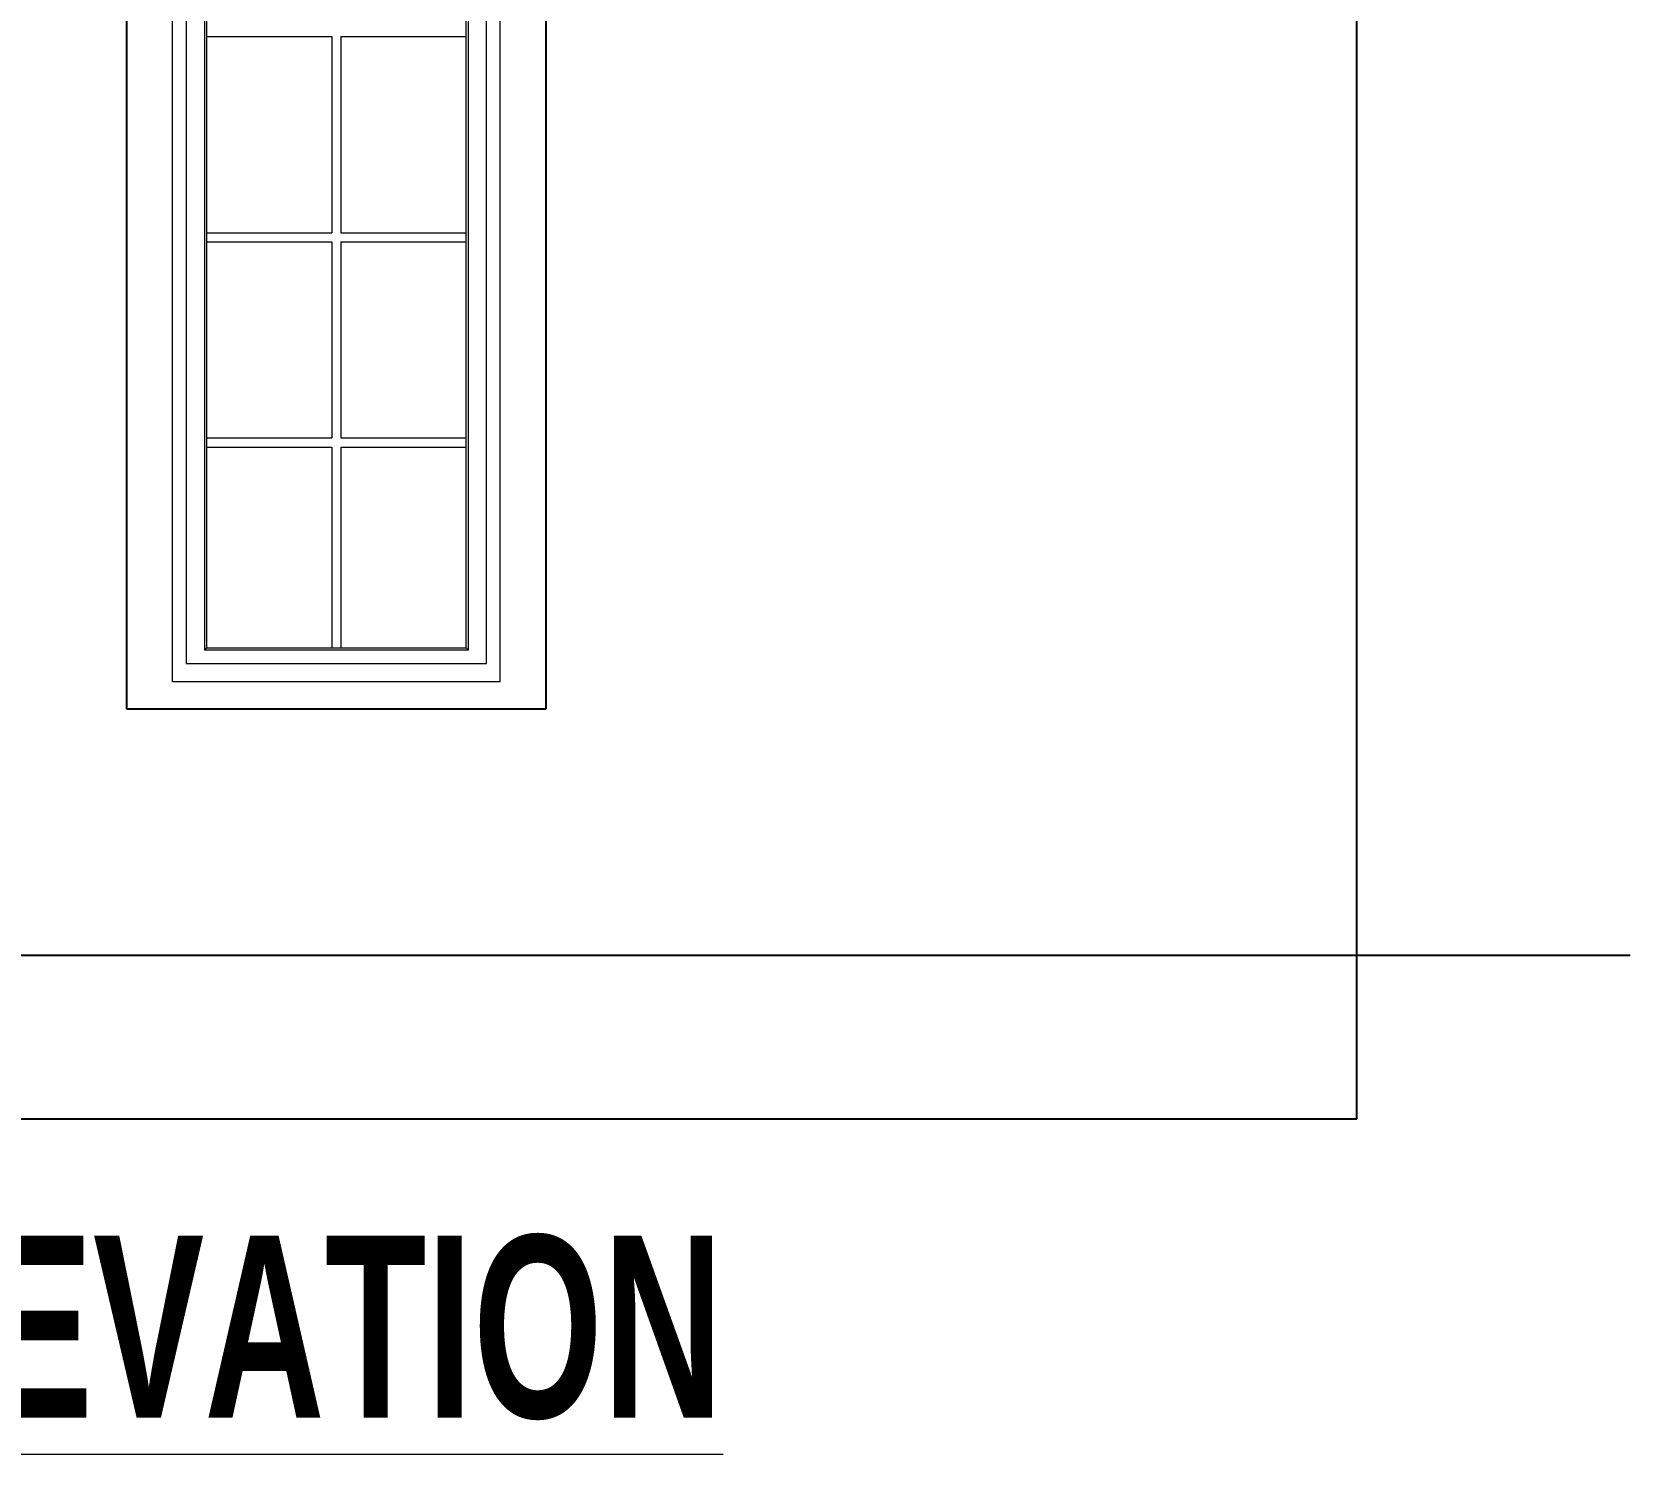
# Model space of a CAD drawing. Header units: inches. Extents: x -5142662 to -4941318, y -3361958 to -3160563.
# Drawn here: x -5011331.5 to -5011156, y -3261249.4 to -3261093.3 of the extents above; entities that cross this region are included whole.
import ezdxf

# ---------------------------------------------------------------- set-up
doc = ezdxf.new("R2010")
doc.units = ezdxf.units.IN
doc.header["$LTSCALE"] = 2
doc.header["$MEASUREMENT"] = 0
doc.layers.get('0').update_dxf_attribs({"linetype": 'CONTINUOUS'})
doc.layers.add('Text-100.w', color=254, linetype='CONTINUOUS', lineweight=9)
doc.layers.add('window', color=4, linetype='CONTINUOUS', lineweight=13)
doc.styles.add('Arial', font='arial.ttf', dxfattribs={"width": 0.8, "height": 12})

msp = doc.modelspace()

# ---------------------------------------------------------------- linework, layer by layer
at = {"ltscale": 0.5}
for p, q in [((-5011275.08, -3260882.63), (-5011275.08, -3261167.63)), ((-5011321.08, -3261167.63), (-5011321.08, -3260886.63)), ((-5011185.96, -3261194.63), (-5011185.96, -3261087.63)), ((-5011275.08, -3261167.63), (-5011321.08, -3261167.63)), ((-5011477.08, -3261194.63), (-5011185.96, -3261194.63)), ((-5011185.96, -3261194.63), (-5011155.96, -3261194.63)), ((-5011185.96, -3261212.63), (-5011185.96, -3261194.63)), ((-5011477.08, -3261212.63), (-5011185.96, -3261212.63))]:
    msp.add_line(p, q, dxfattribs=at)
at = {"layer": 'window'}
for p, q in [((-5011316.08, -3261164.63), (-5011316.08, -3260886.63)), ((-5011280.08, -3261164.63), (-5011280.08, -3260886.63)), ((-5011314.58, -3260888.13), (-5011314.58, -3261162.63)), ((-5011281.57, -3261162.63), (-5011281.57, -3260888.13)), ((-5011312.58, -3260890.13), (-5011312.58, -3261161.13)), ((-5011312.33, -3260890.38), (-5011312.33, -3261160.88)), ((-5011283.82, -3261160.88), (-5011283.82, -3260890.38)), ((-5011283.57, -3261161.13), (-5011283.57, -3260890.13)), ((-5011312.33, -3261093.76), (-5011298.57, -3261093.76)), ((-5011298.57, -3261093.76), (-5011298.57, -3261115.3)), ((-5011297.57, -3261093.76), (-5011297.57, -3261115.3)), ((-5011297.57, -3261093.76), (-5011283.82, -3261093.76)), ((-5011312.33, -3261115.3), (-5011298.57, -3261115.3)), ((-5011297.57, -3261115.3), (-5011283.82, -3261115.3)), ((-5011312.33, -3261116.3), (-5011298.57, -3261116.3)), ((-5011298.57, -3261116.3), (-5011298.57, -3261137.84)), ((-5011297.57, -3261116.3), (-5011297.57, -3261137.84)), ((-5011297.57, -3261116.3), (-5011283.82, -3261116.3)), ((-5011312.33, -3261137.84), (-5011298.57, -3261137.84)), ((-5011312.33, -3261138.84), (-5011298.57, -3261138.84)), ((-5011298.57, -3261138.84), (-5011298.57, -3261160.88)), ((-5011297.57, -3261137.84), (-5011283.82, -3261137.84)), ((-5011297.57, -3261138.84), (-5011297.57, -3261160.88)), ((-5011297.57, -3261138.84), (-5011283.82, -3261138.84)), ((-5011312.33, -3261160.88), (-5011312.58, -3261161.13)), ((-5011283.57, -3261161.13), (-5011312.58, -3261161.13)), ((-5011312.33, -3261160.88), (-5011283.82, -3261160.88)), ((-5011283.82, -3261160.88), (-5011283.57, -3261161.13)), ((-5011314.58, -3261162.63), (-5011281.57, -3261162.63)), ((-5011280.08, -3261164.63), (-5011316.08, -3261164.63))]:
    msp.add_line(p, q, dxfattribs=at)

# ---------------------------------------------------------------- texts
at = {"layer": 'Text-100.w', "insert": (-5011345.18, -3261225.43), "char_height": 20, "width": 569.1024, "attachment_point": 2, "style": 'Arial'}
msp.add_mtext('\\A1;{\\fArial Narrow|b1|i0|c0|p34;\\L SOUTH ELEVATION}', dxfattribs=at)

doc.saveas('drawing.dxf')
